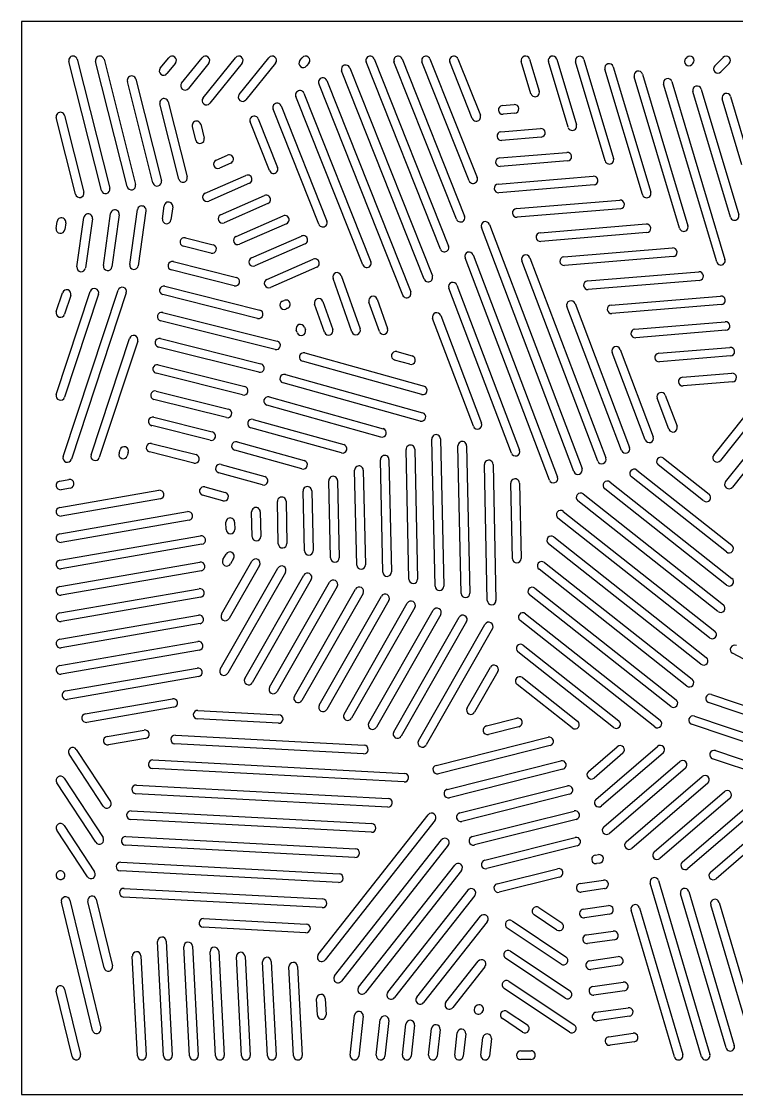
# Model space of a CAD drawing. Header units: inches. Extents: x 0 to 36, y 0 to 31.
# Drawn here: x 0 to 20.65, y 0 to 31 of the extents above; entities that cross this region are included whole.
import ezdxf

# ---------------------------------------------------------------- set-up
doc = ezdxf.new("R2010")
doc.units = ezdxf.units.IN
doc.layers.add('PROFILE', color=1, linetype='Continuous')
doc.layers.add('SLOTS', color=3, linetype='Continuous')

msp = doc.modelspace()

# ---------------------------------------------------------------- linework, layer by layer
at = {"layer": 'PROFILE'}
msp.add_lwpolyline([(0, 0), (36, 0), (36, 31), (0, 31)], close=True, dxfattribs=at)
at = {"layer": 'SLOTS'}
for p, q in [((2.307, 26.119), (1.369, 29.844)), ((1.611, 29.906), (2.549, 26.18)), ((3.052, 26.229), (2.142, 29.844)), ((2.385, 29.906), (3.295, 26.29)), ((4.009, 29.65), (4.253, 29.953)), ((4.448, 29.797), (4.203, 29.493)), ((4.626, 29.221), (5.217, 29.953)), ((5.412, 29.797), (4.821, 29.064)), ((5.244, 28.792), (6.181, 29.953)), ((6.375, 29.797), (5.438, 28.635)), ((6.289, 28.893), (7.145, 29.953)), ((7.339, 29.797), (6.484, 28.736)), ((8.042, 29.871), (8.108, 29.953)), ((8.303, 29.797), (8.236, 29.714)), ((12.098, 24.42), (9.953, 29.829)), ((10.185, 29.921), (12.331, 24.512)), ((12.562, 25.285), (10.759, 29.829)), ((10.992, 29.921), (12.794, 25.378)), ((12.927, 26.399), (11.566, 29.829)), ((11.799, 29.921), (13.16, 26.491)), ((13.021, 28.197), (12.373, 29.829)), ((12.606, 29.921), (13.253, 28.289)), ((14.713, 28.914), (14.436, 29.839)), ((14.676, 29.911), (14.952, 28.985)), ((15.786, 27.942), (15.219, 29.839)), ((15.459, 29.911), (16.026, 28.013)), ((16.86, 26.97), (16.004, 29.833)), ((16.243, 29.905), (17.099, 27.041)), ((19.183, 29.932), (19.213, 29.962)), ((19.391, 29.788), (19.362, 29.757)), ((20.024, 29.719), (20.262, 29.962)), ((20.441, 29.788), (20.203, 29.544)), ((11.635, 23.554), (9.248, 29.571)), ((9.48, 29.664), (11.867, 23.647)), ((17.933, 25.997), (16.851, 29.619)), ((17.09, 29.69), (18.173, 26.069)), ((17.937, 29.476), (19.246, 25.097)), ((3.798, 26.339), (3.06, 29.27)), ((3.303, 29.331), (4.041, 26.4)), ((11.01, 23.096), (8.587, 29.203)), ((8.82, 29.295), (11.242, 23.189)), ((19.006, 25.025), (17.698, 29.404)), ((20.08, 24.053), (18.544, 29.189)), ((18.784, 29.261), (20.319, 24.125)), ((9.857, 23.967), (7.927, 28.834)), ((8.159, 28.926), (10.09, 24.06)), ((20.476, 25.346), (19.391, 28.975)), ((19.631, 29.046), (20.715, 25.418)), ((20.478, 28.832), (21.047, 26.926)), ((4.544, 26.448), (3.998, 28.619)), ((4.24, 28.68), (4.786, 26.509)), ((7.498, 28.558), (8.817, 25.233)), ((13.888, 28.57), (14.231, 28.598)), ((20.808, 26.854), (20.238, 28.76)), ((1.561, 26.01), (1.004, 28.223)), ((1.246, 28.284), (1.803, 26.071)), ((8.585, 25.141), (7.266, 28.465)), ((14.251, 28.349), (13.909, 28.321)), ((5.035, 27.571), (4.935, 27.968)), ((5.177, 28.029), (5.277, 27.632)), ((7.163, 26.69), (6.605, 28.097)), ((6.838, 28.189), (7.396, 26.782)), ((13.849, 27.814), (14.993, 27.908)), ((15.013, 27.659), (13.869, 27.565)), ((5.621, 26.995), (5.948, 27.138)), ((13.809, 27.058), (15.754, 27.218)), ((6.048, 26.909), (5.721, 26.766)), ((15.775, 26.969), (13.83, 26.809)), ((5.307, 26.038), (6.484, 26.554)), ((13.77, 26.303), (16.516, 26.528)), ((6.584, 26.325), (5.407, 25.81)), ((16.536, 26.279), (13.791, 26.053)), ((5.752, 25.415), (7.02, 25.97)), ((7.12, 25.741), (5.853, 25.186)), ((14.293, 25.593), (17.278, 25.839)), ((2.365, 23.946), (2.576, 25.449)), ((3.127, 23.98), (3.349, 25.563)), ((3.596, 25.528), (3.375, 23.945)), ((4.069, 25.299), (4.122, 25.676)), ((4.37, 25.642), (4.317, 25.265)), ((17.298, 25.589), (14.314, 25.344)), ((1.001, 25.022), (1.029, 25.222)), ((1.277, 25.187), (1.249, 24.987)), ((1.603, 23.913), (1.802, 25.335)), ((2.05, 25.301), (1.851, 23.878)), ((2.823, 25.414), (2.613, 23.912)), ((6.198, 24.791), (7.555, 25.386)), ((7.656, 25.157), (6.298, 24.562)), ((13.518, 25.137), (16.19, 18.083)), ((14.979, 24.897), (18.039, 25.149)), ((6.644, 24.168), (8.091, 24.802)), ((15.956, 17.995), (13.284, 25.048)), ((18.06, 24.9), (14.999, 24.648)), ((5.474, 24.306), (4.673, 24.507)), ((4.733, 24.75), (5.535, 24.549)), ((8.192, 24.573), (6.744, 23.939)), ((13.048, 24.259), (15.48, 17.839)), ((15.664, 24.201), (18.801, 24.459)), ((18.822, 24.21), (15.684, 23.952)), ((4.386, 24.063), (6.208, 23.606)), ((7.089, 23.544), (8.428, 24.131)), ((8.528, 23.902), (7.19, 23.315)), ((15.246, 17.751), (12.814, 24.171)), ((16.642, 18.301), (14.45, 24.088)), ((14.684, 24.176), (16.876, 18.39)), ((6.148, 23.364), (4.326, 23.821)), ((9.546, 22.032), (8.998, 23.578)), ((9.234, 23.661), (9.782, 22.116)), ((16.349, 23.505), (19.563, 23.769)), ((4.142, 23.351), (6.882, 22.664)), ((14.15, 18.529), (12.345, 23.294)), ((12.578, 23.382), (14.384, 18.617)), ((19.583, 23.52), (16.369, 23.255)), ((1.006, 20.224), (1.988, 23.201)), ((1.006, 22.618), (1.187, 23.165)), ((1.204, 18.43), (2.79, 23.236)), ((2.226, 23.122), (1.244, 20.146)), ((1.424, 23.087), (1.244, 22.54)), ((3.027, 23.157), (1.442, 18.352)), ((6.821, 22.422), (4.081, 23.109)), ((7.535, 22.921), (7.586, 22.943)), ((10.272, 22.979), (10.574, 22.127)), ((17.034, 22.808), (20.192, 23.068)), ((7.686, 22.714), (7.635, 22.692)), ((8.755, 22.021), (8.468, 22.829)), ((8.704, 22.913), (8.99, 22.105)), ((10.338, 22.044), (10.036, 22.895)), ((17.328, 18.607), (15.754, 22.763)), ((15.988, 22.851), (17.562, 18.696)), ((20.212, 22.819), (17.055, 22.559)), ((7.324, 21.522), (4.018, 22.352)), ((4.078, 22.594), (7.385, 21.765)), ((13.053, 19.306), (11.875, 22.417)), ((12.109, 22.505), (13.287, 19.395)), ((17.719, 22.112), (20.327, 22.327)), ((7.963, 22.01), (7.937, 22.081)), ((8.173, 22.165), (8.199, 22.093)), ((20.347, 22.078), (17.74, 21.863)), ((2.011, 18.481), (3.12, 21.844)), ((3.358, 21.766), (2.248, 18.403)), ((4.014, 21.837), (6.916, 21.109)), ((6.855, 20.867), (3.954, 21.595)), ((8.185, 21.423), (11.626, 20.465)), ((10.844, 21.461), (11.284, 21.338)), ((18.014, 18.914), (17.058, 21.438)), ((17.291, 21.527), (18.248, 19.002)), ((18.404, 21.416), (20.461, 21.585)), ((11.559, 20.224), (8.118, 21.182)), ((11.217, 21.098), (10.777, 21.22)), ((20.482, 21.336), (18.425, 21.167)), ((6.387, 20.211), (3.89, 20.837)), ((3.951, 21.08), (6.447, 20.454)), ((7.622, 20.801), (11.587, 19.697)), ((19.089, 20.72), (20.516, 20.837)), ((11.52, 19.456), (7.555, 20.56)), ((20.537, 20.588), (19.11, 20.471)), ((3.887, 20.323), (5.978, 19.798)), ((7.157, 20.152), (10.447, 19.236)), ((18.595, 20.202), (18.934, 19.309)), ((19.993, 18.474), (21.491, 20.356)), ((21.686, 20.201), (20.188, 18.318)), ((20.337, 17.701), (22.412, 20.31)), ((22.608, 20.154), (20.532, 17.546)), ((5.918, 19.555), (3.826, 20.08)), ((10.38, 18.995), (7.09, 19.911)), ((18.7, 19.22), (18.362, 20.113)), ((3.823, 19.565), (5.51, 19.142)), ((5.449, 18.9), (3.762, 19.323)), ((9.239, 18.534), (6.626, 19.262)), ((6.693, 19.502), (9.306, 18.775)), ((11.946, 14.682), (11.852, 18.936)), ((12.102, 18.942), (12.196, 14.687)), ((2.817, 18.532), (2.849, 18.627)), ((3.759, 18.808), (5.041, 18.487)), ((8.099, 18.073), (6.162, 18.612)), ((6.229, 18.853), (8.166, 18.314)), ((11.191, 14.887), (11.109, 18.636)), ((11.359, 18.641), (11.441, 14.892)), ((12.701, 14.477), (12.607, 18.739)), ((12.857, 18.745), (12.951, 14.482)), ((3.086, 18.549), (3.055, 18.453)), ((4.98, 18.244), (3.698, 18.566)), ((10.437, 15.092), (10.365, 18.335)), ((10.615, 18.341), (10.687, 15.097)), ((18.544, 18.385), (19.858, 17.346)), ((5.764, 18.204), (7.026, 17.853)), ((9.682, 15.297), (9.622, 18.034)), ((9.872, 18.04), (9.932, 15.302)), ((13.455, 14.272), (13.369, 18.199)), ((13.619, 18.204), (13.705, 14.277)), ((17.772, 18.04), (20.516, 15.871)), ((19.703, 17.15), (18.389, 18.189)), ((1.104, 17.72), (1.372, 17.767)), ((6.959, 17.612), (5.697, 17.963)), ((8.927, 15.502), (8.878, 17.734)), ((9.128, 17.739), (9.177, 15.507)), ((16.999, 17.695), (20.519, 14.912)), ((20.36, 15.675), (17.617, 17.844)), ((1.104, 16.959), (3.969, 17.457)), ((1.415, 17.521), (1.146, 17.474)), ((5.3, 17.555), (5.885, 17.392)), ((8.173, 15.707), (8.135, 17.433)), ((8.384, 17.439), (8.423, 15.712)), ((14.179, 15.48), (14.131, 17.658)), ((14.381, 17.664), (14.429, 15.485)), ((20.364, 14.716), (16.844, 17.498)), ((4.012, 17.21), (1.146, 16.713)), ((5.818, 17.151), (5.233, 17.314)), ((7.418, 15.912), (7.391, 17.132)), ((7.641, 17.138), (7.668, 15.917)), ((20.117, 13.955), (16.071, 17.153)), ((16.226, 17.349), (20.273, 14.151)), ((1.104, 16.198), (4.798, 16.839)), ((6.663, 16.117), (6.647, 16.832)), ((6.897, 16.837), (6.913, 16.122)), ((15.65, 16.848), (20.026, 13.389)), ((4.841, 16.593), (1.146, 15.951)), ((5.908, 16.322), (5.904, 16.531)), ((6.154, 16.537), (6.158, 16.327)), ((19.871, 13.193), (15.495, 16.652)), ((1.104, 15.437), (5.168, 16.142)), ((5.211, 15.896), (1.146, 15.19)), ((19.625, 12.432), (15.222, 15.913)), ((15.377, 16.109), (19.78, 12.628)), ((5.819, 15.455), (5.91, 15.613)), ((1.104, 14.675), (5.153, 15.379)), ((5.741, 12.293), (7.405, 15.207)), ((5.78, 13.874), (6.657, 15.41)), ((6.874, 15.286), (5.997, 13.75)), ((6.127, 15.489), (6.036, 15.331)), ((15.103, 15.369), (19.37, 11.996)), ((5.196, 15.132), (1.146, 14.429)), ((7.622, 15.083), (5.958, 12.169)), ((6.449, 12.021), (8.153, 15.004)), ((8.37, 14.88), (6.666, 11.897)), ((19.215, 11.8), (14.948, 15.173)), ((1.104, 13.914), (5.134, 14.614)), ((7.166, 11.764), (8.9, 14.801)), ((9.118, 14.677), (7.383, 11.64)), ((7.883, 11.507), (9.648, 14.598)), ((14.829, 14.629), (18.907, 11.406)), ((5.177, 14.368), (1.146, 13.668)), ((9.865, 14.474), (8.1, 11.383)), ((8.6, 11.25), (10.396, 14.395)), ((10.613, 14.271), (8.817, 11.126)), ((18.752, 11.21), (14.674, 14.433)), ((9.317, 10.993), (11.144, 14.192)), ((11.361, 14.068), (9.534, 10.869)), ((10.033, 10.736), (11.891, 13.989)), ((1.104, 13.153), (5.115, 13.85)), ((12.108, 13.865), (10.251, 10.612)), ((10.75, 10.479), (12.639, 13.786)), ((12.856, 13.662), (10.967, 10.355)), ((18.289, 10.62), (14.4, 13.694)), ((14.555, 13.89), (18.444, 10.816)), ((5.158, 13.603), (1.146, 12.907)), ((11.467, 10.221), (13.387, 13.583)), ((13.604, 13.459), (11.684, 10.098)), ((1.104, 12.392), (5.096, 13.085)), ((5.139, 12.839), (1.146, 12.145)), ((17.099, 10.604), (14.339, 12.786)), ((14.494, 12.982), (17.254, 10.8)), ((22.592, 11.669), (20.539, 12.746)), ((1.275, 11.66), (5.077, 12.321)), ((12.872, 11.168), (13.542, 12.343)), ((13.759, 12.219), (13.089, 11.044)), ((5.12, 12.074), (1.317, 11.414)), ((15.909, 10.589), (14.315, 11.849)), ((14.47, 12.045), (16.064, 10.785)), ((19.926, 11.558), (22.552, 10.676)), ((1.844, 10.998), (4.36, 11.435)), ((4.403, 11.188), (1.886, 10.751)), ((22.472, 10.439), (19.847, 11.321)), ((5.094, 11.099), (7.437, 10.974)), ((13.427, 10.647), (14.308, 10.869)), ((19.435, 10.932), (22.499, 9.902)), ((7.423, 10.724), (5.081, 10.849)), ((14.369, 10.627), (13.488, 10.405)), ((22.419, 9.665), (19.355, 10.695)), ((2.474, 10.346), (3.541, 10.531)), ((3.584, 10.285), (2.517, 10.1)), ((4.445, 10.382), (9.897, 10.092)), ((11.979, 9.51), (15.21, 10.323)), ((1.583, 9.97), (2.568, 8.468)), ((9.883, 9.842), (4.432, 10.133)), ((15.271, 10.08), (12.04, 9.267)), ((16.377, 9.333), (17.209, 10.049)), ((16.59, 8.527), (18.368, 10.056)), ((20.042, 9.937), (22.445, 9.129)), ((2.359, 8.331), (1.374, 9.832)), ((3.796, 9.666), (11.064, 9.279)), ((12.299, 8.817), (15.577, 9.642)), ((17.372, 9.859), (16.54, 9.143)), ((18.531, 9.866), (16.753, 8.338)), ((16.818, 7.734), (19.013, 9.621)), ((22.366, 8.892), (19.962, 9.7)), ((11.051, 9.029), (3.782, 9.416)), ((15.638, 9.399), (12.36, 8.575)), ((19.176, 9.432), (16.981, 7.544)), ((2.147, 7.288), (1.02, 9.004)), ((1.23, 9.141), (2.356, 7.425)), ((17.464, 7.301), (19.657, 9.186)), ((19.82, 8.997), (17.627, 7.111)), ((10.578, 8.303), (3.307, 8.691)), ((3.321, 8.94), (10.591, 8.553)), ((12.659, 8.134), (15.769, 8.917)), ((18.275, 7.009), (20.302, 8.752)), ((15.83, 8.674), (12.72, 7.892)), ((20.465, 8.562), (18.438, 6.819)), ((3.169, 8.197), (10.118, 7.827)), ((8.572, 4.043), (11.748, 8.082)), ((13.02, 7.452), (15.961, 8.191)), ((19.086, 6.717), (20.947, 8.317)), ((21.11, 8.127), (19.249, 6.528)), ((1.23, 7.774), (2.113, 6.429)), ((10.105, 7.577), (3.156, 7.948)), ((11.944, 7.928), (8.768, 3.888)), ((16.022, 7.949), (13.081, 7.209)), ((19.897, 6.426), (21.591, 7.882)), ((1.904, 6.292), (1.02, 7.637)), ((3.018, 7.454), (9.645, 7.101)), ((21.754, 7.692), (20.06, 6.236)), ((9.632, 6.852), (3.004, 7.205)), ((9.045, 3.432), (12.131, 7.356)), ((12.328, 7.202), (9.242, 3.277)), ((13.38, 6.769), (15.989, 7.425)), ((16.05, 7.183), (13.441, 6.526)), ((16.576, 6.919), (16.664, 6.932)), ((2.866, 6.711), (9.173, 6.375)), ((9.738, 3.099), (12.514, 6.63)), ((13.74, 6.086), (15.481, 6.524)), ((16.7, 6.684), (16.612, 6.672)), ((1.025, 6.263), (1.02, 6.27)), ((1.23, 6.407), (1.234, 6.4)), ((9.159, 6.126), (2.853, 6.462)), ((12.711, 6.475), (9.934, 2.945)), ((15.542, 6.282), (13.801, 5.844)), ((2.961, 5.955), (8.7, 5.649)), ((10.578, 2.955), (12.897, 5.904)), ((16.134, 6.098), (16.81, 6.195)), ((16.845, 5.948), (16.17, 5.85)), ((19.643, 1.09), (18.159, 6.11)), ((18.399, 6.181), (19.882, 1.16)), ((1.396, 5.615), (2.293, 1.913)), ((2.385, 3.658), (1.919, 5.581)), ((2.162, 5.64), (2.628, 3.717)), ((8.686, 5.4), (2.948, 5.705)), ((13.094, 5.749), (10.775, 2.8)), ((20.349, 1.347), (19.034, 5.795)), ((19.274, 5.866), (20.588, 1.418)), ((2.05, 1.854), (1.153, 5.557)), ((14.945, 5.401), (15.603, 4.961)), ((16.225, 5.353), (16.952, 5.458)), ((18.861, 1.09), (17.609, 5.326)), ((17.848, 5.396), (19.1, 1.16)), ((21.043, 1.644), (19.909, 5.48)), ((20.149, 5.551), (21.283, 1.715)), ((5.26, 5.082), (8.227, 4.924)), ((11.418, 2.81), (13.257, 5.149)), ((13.454, 4.994), (11.615, 2.655)), ((14.168, 5.018), (15.723, 3.978)), ((15.464, 4.753), (14.806, 5.193)), ((16.988, 5.21), (16.261, 5.106)), ((8.214, 4.674), (5.247, 4.832)), ((15.584, 3.771), (14.029, 4.81)), ((16.317, 4.609), (17.094, 4.72)), ((4.102, 1.119), (3.931, 4.417)), ((4.181, 4.43), (4.352, 1.131)), ((17.13, 4.473), (16.352, 4.361)), ((4.853, 1.119), (4.69, 4.271)), ((4.94, 4.284), (5.103, 1.131)), ((5.604, 1.119), (5.449, 4.125)), ((5.698, 4.138), (5.854, 1.131)), ((14.122, 4.146), (15.844, 2.996)), ((3.351, 1.119), (3.202, 3.995)), ((3.452, 4.008), (3.601, 1.131)), ((6.355, 1.119), (6.207, 3.979)), ((6.457, 3.992), (6.605, 1.131)), ((7.106, 1.119), (6.966, 3.832)), ((7.215, 3.845), (7.356, 1.131)), ((12.259, 2.665), (13.19, 3.849)), ((15.705, 2.788), (13.983, 3.938)), ((16.408, 3.864), (17.237, 3.983)), ((17.272, 3.736), (16.444, 3.617)), ((7.857, 1.119), (7.724, 3.686)), ((7.974, 3.699), (8.107, 1.131)), ((13.386, 3.694), (12.455, 2.511)), ((14.077, 3.275), (15.964, 2.013)), ((16.499, 3.119), (17.379, 3.246)), ((1.462, 1.096), (1.004, 2.988)), ((1.246, 3.047), (1.705, 1.154)), ((15.825, 1.805), (13.938, 3.067)), ((17.414, 2.999), (16.535, 2.872)), ((8.547, 2.293), (8.523, 2.763)), ((8.773, 2.775), (8.797, 2.306)), ((13.099, 2.52), (13.122, 2.549)), ((16.591, 2.375), (17.521, 2.509)), ((9.493, 1.139), (9.622, 2.291)), ((9.871, 2.263), (9.742, 1.111)), ((13.318, 2.395), (13.295, 2.366)), ((14.475, 1.806), (13.892, 2.195)), ((14.031, 2.403), (14.613, 2.014)), ((17.557, 2.261), (16.626, 2.127)), ((10.248, 1.139), (10.363, 2.163)), ((10.611, 2.135), (10.496, 1.111)), ((11.003, 1.139), (11.103, 2.035)), ((11.351, 2.008), (11.251, 1.111)), ((11.757, 1.139), (11.843, 1.908)), ((12.092, 1.88), (12.006, 1.111)), ((12.512, 1.139), (12.584, 1.78)), ((12.832, 1.752), (12.76, 1.111)), ((13.267, 1.139), (13.323, 1.643)), ((13.571, 1.615), (13.515, 1.111)), ((16.963, 1.671), (17.663, 1.771)), ((14.421, 1.265), (14.717, 1.263)), ((17.699, 1.524), (16.999, 1.423)), ((14.716, 1.013), (14.419, 1.015))]:
    msp.add_line(p, q, dxfattribs=at)
for centre, start, end in [((1.49, 29.875), 14.1271, 194.1271), ((2.264, 29.875), 14.1271, 194.1271), ((4.351, 29.875), -38.8978, 141.1022), ((5.314, 29.875), -38.8978, 141.1022), ((6.278, 29.875), -38.8978, 141.1022), ((7.242, 29.875), -38.8978, 141.1022), ((8.139, 29.793), 141.1022, 321.1022), ((8.205, 29.875), -38.8978, 141.1022), ((10.069, 29.875), 21.639, 201.639), ((10.876, 29.875), 21.639, 201.639), ((11.683, 29.875), 21.639, 201.639), ((12.489, 29.875), 21.639, 201.639), ((14.556, 29.875), 16.6412, 196.6412), ((15.339, 29.875), 16.6412, 196.6412), ((16.124, 29.869), 16.6412, 196.6412), ((16.97, 29.654), 16.6412, 196.6412), ((19.272, 29.845), -224.3704, -44.3704), ((19.302, 29.875), -44.3704, 135.6296), ((20.351, 29.875), -44.3704, 135.6296), ((4.106, 29.572), 141.1022, 321.1022), ((9.364, 29.617), 21.639, 201.639), ((17.817, 29.44), 16.6412, 196.6412), ((20.113, 29.632), -224.3704, -44.3704), ((3.182, 29.3), 14.1271, 194.1271), ((4.723, 29.143), 141.1022, 321.1022), ((8.703, 29.249), 21.639, 201.639), ((18.664, 29.225), 16.6412, 196.6412), ((6.386, 28.815), 141.1022, 321.1022), ((8.043, 28.88), 21.639, 201.639), ((14.833, 28.95), 196.6412, 376.6412), ((19.511, 29.011), 16.6412, 196.6412), ((20.358, 28.796), 16.6412, 196.6412), ((4.119, 28.649), 14.1271, 194.1271), ((5.341, 28.714), 141.1022, 321.1022), ((7.382, 28.512), 21.639, 201.639), ((13.898, 28.445), 94.7044, 274.7044), ((14.241, 28.473), -85.2956, 94.7044), ((1.125, 28.253), 14.1271, 194.1271), ((6.722, 28.143), 21.639, 201.639), ((13.137, 28.243), 201.639, 381.639), ((5.056, 27.998), 14.1271, 194.1271), ((15.003, 27.784), -85.2956, 94.7044), ((15.906, 27.977), 196.6412, 376.6412), ((5.156, 27.601), -165.8729, 14.1271), ((13.859, 27.689), 94.7044, 274.7044), ((5.671, 26.88), 113.6635, 293.6635), ((5.998, 27.024), -66.3365, 113.6635), ((13.82, 26.934), 94.7044, 274.7044), ((15.765, 27.094), -85.2956, 94.7044), ((16.979, 27.005), 196.6412, 376.6412), ((7.28, 26.736), 201.639, 381.639), ((3.919, 26.369), -165.8729, 14.1271), ((4.665, 26.479), -165.8729, 14.1271), ((6.534, 26.44), -66.3365, 113.6635), ((13.043, 26.445), 201.639, 381.639), ((16.526, 26.404), -85.2956, 94.7044), ((1.682, 26.04), -165.8729, 14.1271), ((2.428, 26.15), -165.8729, 14.1271), ((3.174, 26.259), -165.8729, 14.1271), ((13.78, 26.178), 94.7044, 274.7044), ((18.053, 26.033), 196.6412, 376.6412), ((4.246, 25.659), -7.9623, 172.0377), ((5.357, 25.924), 113.6635, 293.6635), ((7.07, 25.856), -66.3365, 113.6635), ((17.288, 25.714), -85.2956, 94.7044), ((1.926, 25.318), -7.9623, 172.0377), ((2.699, 25.432), -7.9623, 172.0377), ((3.473, 25.545), -7.9623, 172.0377), ((14.304, 25.468), 94.7044, 274.7044), ((1.153, 25.204), -7.9623, 172.0377), ((4.193, 25.282), -187.9623, -7.9623), ((5.803, 25.3), 113.6635, 293.6635), ((7.606, 25.272), -66.3365, 113.6635), ((8.701, 25.187), 201.639, 381.639), ((12.678, 25.331), 201.639, 381.639), ((13.401, 25.092), 20.7493, 200.7493), ((18.05, 25.024), -85.2956, 94.7044), ((20.596, 25.382), 196.6412, 376.6412), ((1.125, 25.004), -187.9623, -7.9623), ((8.141, 24.688), -66.3365, 113.6635), ((14.989, 24.772), 94.7044, 274.7044), ((19.126, 25.061), 196.6412, 376.6412), ((4.703, 24.628), 75.9176, 255.9176), ((5.505, 24.427), 255.9176, 435.9176), ((6.248, 24.677), 113.6635, 293.6635), ((12.215, 24.466), 201.639, 381.639), ((12.931, 24.215), 20.7493, 200.7493), ((14.567, 24.132), 20.7493, 200.7493), ((15.674, 24.076), 94.7044, 274.7044), ((18.811, 24.334), -85.2956, 94.7044), ((1.727, 23.895), -187.9623, -7.9623), ((2.489, 23.929), -187.9623, -7.9623), ((3.251, 23.962), -187.9623, -7.9623), ((4.356, 23.942), 75.9176, 255.9176), ((6.694, 24.053), 113.6635, 293.6635), ((8.478, 24.016), -66.3365, 113.6635), ((9.974, 24.014), 201.639, 381.639), ((20.199, 24.089), 196.6412, 376.6412), ((6.178, 23.485), 255.9176, 435.9176), ((9.116, 23.619), 19.5257, 199.5257), ((11.751, 23.6), 201.639, 381.639), ((19.573, 23.645), -85.2956, 94.7044), ((1.305, 23.126), -18.2573, 161.7427), ((2.107, 23.161), -18.2573, 161.7427), ((2.908, 23.197), -18.2573, 161.7427), ((4.112, 23.23), 75.9176, 255.9176), ((7.139, 23.43), 113.6635, 293.6635), ((12.461, 23.338), 20.7493, 200.7493), ((16.359, 23.38), 94.7044, 274.7044), ((7.636, 22.828), -66.3365, 113.6635), ((8.586, 22.871), 19.5257, 199.5257), ((10.154, 22.937), 19.5257, 199.5257), ((11.126, 23.143), 201.639, 381.639), ((20.202, 22.944), -85.2956, 94.7044), ((6.851, 22.543), 255.9176, 435.9176), ((7.585, 22.806), 113.6635, 293.6635), ((15.871, 22.807), 20.7493, 200.7493), ((17.044, 22.684), 94.7044, 274.7044), ((1.125, 22.579), -198.2573, -18.2573), ((4.048, 22.473), 75.9176, 255.9176), ((11.992, 22.461), 20.7493, 200.7493), ((20.337, 22.202), -85.2956, 94.7044), ((8.055, 22.123), 19.5257, 199.5257), ((8.081, 22.051), 199.5257, 379.5257), ((8.872, 22.063), 199.5257, 379.5257), ((9.664, 22.074), 199.5257, 379.5257), ((10.456, 22.086), 199.5257, 379.5257), ((17.729, 21.988), 94.7044, 274.7044), ((3.239, 21.805), -18.2573, 161.7427), ((3.984, 21.716), 75.9176, 255.9176), ((7.355, 21.643), 255.9176, 435.9176), ((8.151, 21.302), 74.4438, 254.4438), ((10.81, 21.341), 74.4438, 254.4438), ((17.175, 21.482), 20.7493, 200.7493), ((18.415, 21.292), 94.7044, 274.7044), ((20.472, 21.461), -85.2956, 94.7044), ((3.92, 20.959), 75.9176, 255.9176), ((6.886, 20.988), 255.9176, 435.9176), ((11.251, 21.218), 254.4438, 434.4438), ((7.588, 20.681), 74.4438, 254.4438), ((20.527, 20.713), -85.2956, 94.7044), ((11.592, 20.344), 254.4438, 434.4438), ((19.1, 20.595), 94.7044, 274.7044), ((1.125, 20.185), -198.2573, -18.2573), ((3.856, 20.201), 75.9176, 255.9176), ((6.417, 20.332), 255.9176, 435.9176), ((7.124, 20.031), 74.4438, 254.4438), ((18.479, 20.157), 20.7493, 200.7493), ((3.792, 19.444), 75.9176, 255.9176), ((5.948, 19.677), 255.9176, 435.9176), ((11.553, 19.577), 254.4438, 434.4438), ((6.659, 19.382), 74.4438, 254.4438), ((10.413, 19.116), 254.4438, 434.4438), ((13.17, 19.35), -159.2507, 20.7493), ((18.817, 19.264), -159.2507, 20.7493), ((5.479, 19.021), 255.9176, 435.9176), ((11.977, 18.939), 1.2622, 181.2622), ((18.131, 18.958), -159.2507, 20.7493), ((2.967, 18.588), -18.2573, 161.7427), ((3.728, 18.687), 75.9176, 255.9176), ((6.195, 18.733), 74.4438, 254.4438), ((9.273, 18.655), 254.4438, 434.4438), ((11.234, 18.638), 1.2622, 181.2622), ((12.732, 18.742), 1.2622, 181.2622), ((14.267, 18.573), -159.2507, 20.7493), ((17.445, 18.652), -159.2507, 20.7493), ((1.323, 18.391), -198.2573, -18.2573), ((2.129, 18.442), -198.2573, -18.2573), ((2.936, 18.493), -198.2573, -18.2573), ((5.01, 18.365), 255.9176, 435.9176), ((8.133, 18.193), 254.4438, 434.4438), ((10.49, 18.338), 1.2622, 181.2622), ((13.494, 18.201), 1.2622, 181.2622), ((16.759, 18.345), -159.2507, 20.7493), ((18.467, 18.287), 51.6747, 231.6747), ((20.09, 18.396), -218.512, -38.512), ((5.731, 18.084), 74.4438, 254.4438), ((9.747, 18.037), 1.2622, 181.2622), ((16.073, 18.039), -159.2507, 20.7493), ((17.694, 17.942), 51.6747, 231.6747), ((1.125, 17.597), 99.853, 279.853), ((1.393, 17.644), -80.147, 99.853), ((6.992, 17.732), 254.4438, 434.4438), ((9.003, 17.736), 1.2622, 181.2622), ((14.256, 17.661), 1.2622, 181.2622), ((15.363, 17.795), -159.2507, 20.7493), ((16.921, 17.596), 51.6747, 231.6747), ((20.434, 17.624), -218.512, -38.512), ((3.99, 17.333), -80.147, 99.853), ((5.266, 17.434), 74.4438, 254.4438), ((5.852, 17.271), 254.4438, 434.4438), ((8.26, 17.436), 1.2622, 181.2622), ((16.148, 17.251), 51.6747, 231.6747), ((7.516, 17.135), 1.2622, 181.2622), ((19.781, 17.248), -128.3253, 51.6747), ((1.125, 16.836), 99.853, 279.853), ((4.82, 16.716), -80.147, 99.853), ((6.772, 16.835), 1.2622, 181.2622), ((15.573, 16.75), 51.6747, 231.6747), ((6.029, 16.534), 1.2622, 181.2622), ((1.125, 16.075), 99.853, 279.853), ((5.189, 16.019), -80.147, 99.853), ((6.033, 16.324), 181.2622, 361.2622), ((6.788, 16.119), 181.2622, 361.2622), ((15.299, 16.011), 51.6747, 231.6747), ((7.543, 15.914), 181.2622, 361.2622), ((20.438, 15.773), -128.3253, 51.6747), ((6.018, 15.551), -29.7292, 150.2708), ((8.298, 15.709), 181.2622, 361.2622), ((9.052, 15.505), 181.2622, 361.2622), ((1.125, 15.313), 99.853, 279.853), ((5.174, 15.255), -80.147, 99.853), ((5.928, 15.393), -209.7292, -29.7292), ((6.766, 15.348), -29.7292, 150.2708), ((7.514, 15.145), -29.7292, 150.2708), ((9.807, 15.3), 181.2622, 361.2622), ((14.304, 15.483), 181.2622, 361.2622), ((15.025, 15.271), 51.6747, 231.6747), ((8.261, 14.942), -29.7292, 150.2708), ((10.562, 15.095), 181.2622, 361.2622), ((11.316, 14.89), 181.2622, 361.2622), ((20.441, 14.814), -128.3253, 51.6747), ((1.125, 14.552), 99.853, 279.853), ((5.155, 14.491), -80.147, 99.853), ((9.009, 14.739), -29.7292, 150.2708), ((9.757, 14.536), -29.7292, 150.2708), ((12.071, 14.685), 181.2622, 361.2622), ((14.752, 14.531), 51.6747, 231.6747), ((10.504, 14.333), -29.7292, 150.2708), ((12.826, 14.48), 181.2622, 361.2622), ((13.58, 14.275), 181.2622, 361.2622), ((11.252, 14.13), -29.7292, 150.2708), ((12, 13.927), -29.7292, 150.2708), ((20.195, 14.053), -128.3253, 51.6747), ((1.125, 13.791), 99.853, 279.853), ((5.136, 13.726), -80.147, 99.853), ((5.889, 13.812), -209.7292, -29.7292), ((12.748, 13.724), -29.7292, 150.2708), ((13.495, 13.521), -29.7292, 150.2708), ((14.478, 13.792), 51.6747, 231.6747), ((19.949, 13.291), -128.3253, 51.6747), ((1.125, 13.03), 99.853, 279.853), ((5.117, 12.962), -80.147, 99.853), ((14.417, 12.884), 51.6747, 231.6747), ((20.597, 12.857), 62.3244, 242.3244), ((13.651, 12.281), -29.7292, 150.2708), ((19.703, 12.53), -128.3253, 51.6747), ((1.125, 12.268), 99.853, 279.853), ((5.098, 12.197), -80.147, 99.853), ((5.849, 12.231), -209.7292, -29.7292), ((6.558, 11.959), -209.7292, -29.7292), ((14.392, 11.947), 51.6747, 231.6747), ((19.293, 11.898), -128.3253, 51.6747), ((1.296, 11.537), 99.853, 279.853), ((7.274, 11.702), -209.7292, -29.7292), ((7.991, 11.445), -209.7292, -29.7292), ((19.887, 11.44), 71.4181, 251.4181), ((4.381, 11.312), -80.147, 99.853), ((8.708, 11.188), -209.7292, -29.7292), ((12.98, 11.106), -209.7292, -29.7292), ((18.83, 11.308), -128.3253, 51.6747), ((1.865, 10.875), 99.853, 279.853), ((5.088, 10.974), 86.9515, 266.9515), ((7.43, 10.849), 266.9515, 446.9515), ((9.425, 10.931), -209.7292, -29.7292), ((14.338, 10.748), -75.881, 104.119), ((19.395, 10.814), 71.4181, 251.4181), ((10.142, 10.674), -209.7292, -29.7292), ((13.458, 10.526), -255.881, -75.881), ((15.987, 10.687), -128.3253, 51.6747), ((17.177, 10.702), -128.3253, 51.6747), ((18.367, 10.718), -128.3253, 51.6747), ((2.495, 10.223), 99.853, 279.853), ((3.563, 10.408), -80.147, 99.853), ((4.438, 10.258), 86.9515, 266.9515), ((10.859, 10.417), -209.7292, -29.7292), ((15.241, 10.201), -75.881, 104.119), ((1.479, 9.901), 33.2742, 213.2742), ((9.89, 9.967), 266.9515, 446.9515), ((11.576, 10.159), -209.7292, -29.7292), ((17.29, 9.954), -49.3102, 130.6898), ((18.449, 9.961), -49.3102, 130.6898), ((20.002, 9.819), 71.4181, 251.4181), ((3.789, 9.541), 86.9515, 266.9515), ((15.608, 9.52), -75.881, 104.119), ((19.094, 9.526), -49.3102, 130.6898), ((12.009, 9.389), -255.881, -75.881), ((16.458, 9.238), -229.3102, -49.3102), ((1.125, 9.073), 33.2742, 213.2742), ((11.057, 9.154), 266.9515, 446.9515), ((19.739, 9.092), -49.3102, 130.6898), ((3.314, 8.815), 86.9515, 266.9515), ((12.33, 8.696), -255.881, -75.881), ((15.8, 8.795), -75.881, 104.119), ((20.383, 8.657), -49.3102, 130.6898), ((2.464, 8.4), -146.7258, 33.2742), ((10.585, 8.428), 266.9515, 446.9515), ((16.672, 8.433), -229.3102, -49.3102), ((3.162, 8.072), 86.9515, 266.9515), ((11.846, 8.005), -38.1783, 141.8217), ((12.69, 8.013), -255.881, -75.881), ((15.992, 8.07), -75.881, 104.119), ((1.125, 7.706), 33.2742, 213.2742), ((10.112, 7.702), 266.9515, 446.9515), ((3.011, 7.329), 86.9515, 266.9515), ((13.05, 7.33), -255.881, -75.881), ((16.899, 7.639), -229.3102, -49.3102), ((2.251, 7.357), -146.7258, 33.2742), ((12.229, 7.279), -38.1783, 141.8217), ((16.02, 7.304), -75.881, 104.119), ((17.546, 7.206), -229.3102, -49.3102), ((9.639, 6.976), 266.9515, 446.9515), ((16.594, 6.795), 98.1915, 278.1915), ((16.682, 6.808), -81.8085, 98.1915), ((18.357, 6.914), -229.3102, -49.3102), ((2.86, 6.586), 86.9515, 266.9515), ((12.612, 6.553), -38.1783, 141.8217), ((13.41, 6.648), -255.881, -75.881), ((15.512, 6.403), -75.881, 104.119), ((19.168, 6.622), -229.3102, -49.3102), ((1.125, 6.339), 33.2742, 213.2742), ((1.13, 6.332), -146.7258, 33.2742), ((2.008, 6.36), -146.7258, 33.2742), ((9.166, 6.25), 266.9515, 446.9515), ((18.279, 6.145), 16.4658, 196.4658), ((19.979, 6.331), -229.3102, -49.3102), ((2.955, 5.83), 86.9515, 266.9515), ((12.995, 5.826), -38.1783, 141.8217), ((13.77, 5.965), -255.881, -75.881), ((16.152, 5.974), 98.1915, 278.1915), ((16.828, 6.071), -81.8085, 98.1915), ((19.154, 5.83), 16.4658, 196.4658), ((1.274, 5.586), 13.6171, 193.6171), ((2.04, 5.611), 13.6171, 193.6171), ((8.693, 5.525), 266.9515, 446.9515), ((20.029, 5.516), 16.4658, 196.4658), ((14.876, 5.297), 56.238, 236.238), ((16.243, 5.229), 98.1915, 278.1915), ((16.97, 5.334), -81.8085, 98.1915), ((17.728, 5.361), 16.4658, 196.4658), ((5.253, 4.957), 86.9515, 266.9515), ((13.356, 5.071), -38.1783, 141.8217), ((14.098, 4.914), 56.238, 236.238), ((15.533, 4.857), 236.238, 416.238), ((8.22, 4.799), 266.9515, 446.9515), ((17.112, 4.597), -81.8085, 98.1915), ((4.056, 4.424), 2.9646, 182.9646), ((4.815, 4.277), 2.9646, 182.9646), ((16.334, 4.485), 98.1915, 278.1915), ((3.327, 4.002), 2.9646, 182.9646), ((5.573, 4.131), 2.9646, 182.9646), ((6.332, 3.985), 2.9646, 182.9646), ((8.67, 3.966), 141.8217, 321.8217), ((14.053, 4.042), 56.238, 236.238), ((7.091, 3.839), 2.9646, 182.9646), ((7.849, 3.693), 2.9646, 182.9646), ((13.288, 3.772), -38.1783, 141.8217), ((15.654, 3.874), 236.238, 416.238), ((16.426, 3.74), 98.1915, 278.1915), ((17.254, 3.86), -81.8085, 98.1915), ((2.506, 3.688), -166.3829, 13.6171), ((9.143, 3.354), 141.8217, 321.8217), ((1.125, 3.017), 13.6171, 193.6171), ((14.007, 3.171), 56.238, 236.238), ((16.517, 2.996), 98.1915, 278.1915), ((17.397, 3.122), -81.8085, 98.1915), ((8.648, 2.769), 2.9646, 182.9646), ((9.836, 3.022), 141.8217, 321.8217), ((10.676, 2.877), 141.8217, 321.8217), ((11.517, 2.733), 141.8217, 321.8217), ((15.774, 2.892), 236.238, 416.238), ((12.357, 2.588), 141.8217, 321.8217), ((13.197, 2.443), 141.8217, 321.8217), ((13.22, 2.472), -38.1783, 141.8217), ((17.539, 2.385), -81.8085, 98.1915), ((8.672, 2.299), 182.9646, 362.9646), ((9.746, 2.277), -6.3858, 173.6142), ((10.487, 2.149), -6.3858, 173.6142), ((13.962, 2.299), 56.238, 236.238), ((16.608, 2.251), 98.1915, 278.1915), ((2.171, 1.884), -166.3829, 13.6171), ((11.227, 2.021), -6.3858, 173.6142), ((11.968, 1.894), -6.3858, 173.6142), ((12.708, 1.766), -6.3858, 173.6142), ((14.544, 1.91), 236.238, 416.238), ((15.895, 1.909), 236.238, 416.238), ((13.447, 1.629), -6.3858, 173.6142), ((16.981, 1.547), 98.1915, 278.1915), ((17.681, 1.648), -81.8085, 98.1915), ((14.42, 1.14), 89.7237, 269.7237), ((14.716, 1.138), 269.7237, 449.7237), ((20.469, 1.382), -163.5342, 16.4658), ((1.583, 1.125), -166.3829, 13.6171), ((3.476, 1.125), 182.9646, 362.9646), ((4.227, 1.125), 182.9646, 362.9646), ((4.978, 1.125), 182.9646, 362.9646), ((5.729, 1.125), 182.9646, 362.9646), ((6.48, 1.125), 182.9646, 362.9646), ((7.231, 1.125), 182.9646, 362.9646), ((7.982, 1.125), 182.9646, 362.9646), ((9.617, 1.125), 173.6142, 353.6142), ((10.372, 1.125), 173.6142, 353.6142), ((11.127, 1.125), 173.6142, 353.6142), ((11.882, 1.125), 173.6142, 353.6142), ((12.636, 1.125), 173.6142, 353.6142), ((13.391, 1.125), 173.6142, 353.6142), ((18.98, 1.125), -163.5342, 16.4658), ((19.763, 1.125), -163.5342, 16.4658)]:
    msp.add_arc(centre, 0.125, start, end, dxfattribs=at)

doc.saveas('drawing.dxf')
